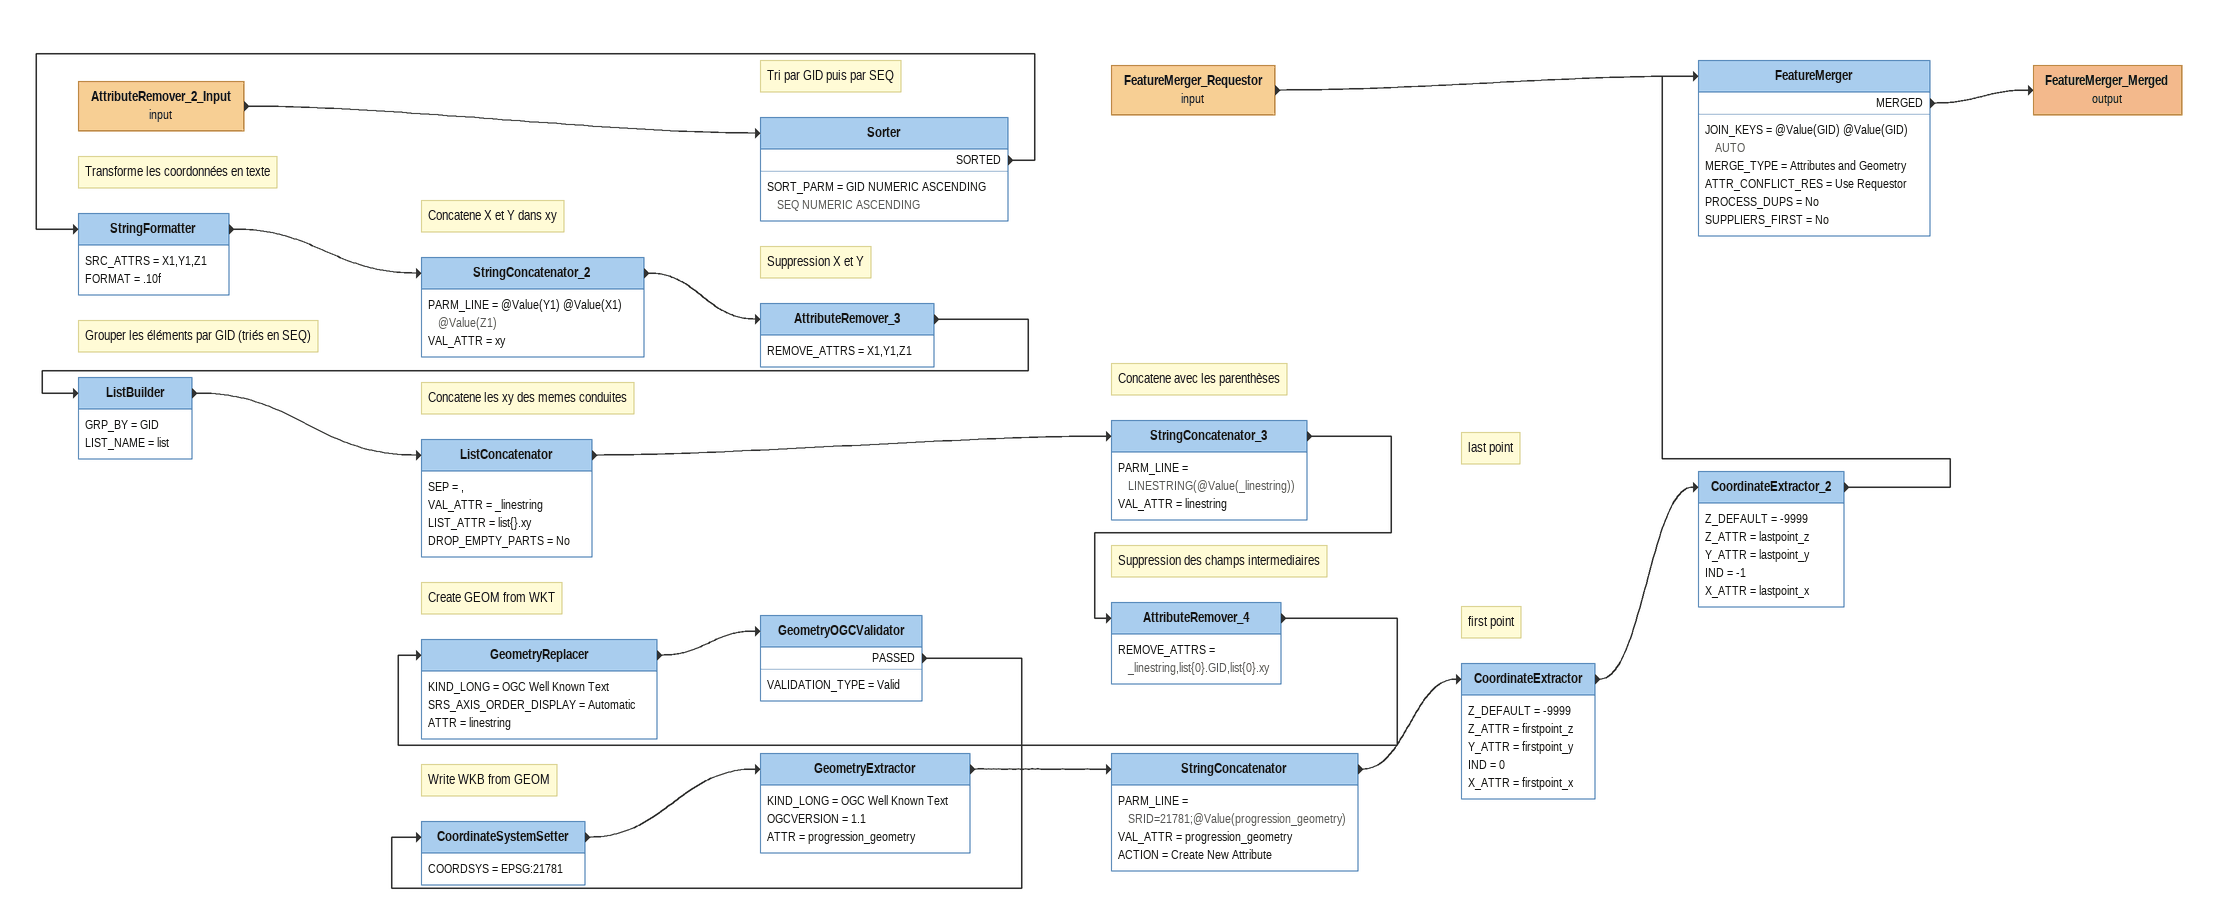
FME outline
AttributeRemover_2_Input (input)
    -> Sorter
Note: Tri par GID puis par SEQ
Sorter
    SORT_PARM = GID NUMERIC ASCENDING SEQ NUMERIC ASCENDING
    SORTED -> StringFormatter
Note: Transforme les coordonnées en texte
StringFormatter
    SRC_ATTRS = X1,Y1,Z1
    FORMAT = .10f
    -> StringConcatenator_2
Note: Concatene X et Y dans xy
StringConcatenator_2
    PARM_LINE = @Value(Y1) @Value(X1) @Value(Z1)
    VAL_ATTR = xy
    -> AttributeRemover_3
Note: Suppression X et Y
AttributeRemover_3
    REMOVE_ATTRS = X1,Y1,Z1
    -> ListBuilder
Note: Grouper les éléments par GID (triés en SEQ)
ListBuilder
    GRP_BY = GID
    LIST_NAME = list
    -> ListConcatenator
Note: Concatene les xy des memes conduites
ListConcatenator
    SEP = ,
    VAL_ATTR = _linestring
    LIST_ATTR = list{}.xy
    DROP_EMPTY_PARTS = No
    -> StringConcatenator_3
Note: Concatene avec les parenthèses
StringConcatenator_3
    PARM_LINE = LINESTRING(@Value(_linestring))
    VAL_ATTR = linestring
    -> AttributeRemover_4
Note: Suppression des champs intermediaires
AttributeRemover_4
    REMOVE_ATTRS = _linestring,list{0}.GID,list{0}.xy
    -> GeometryReplacer
Note: Create GEOM from WKT
GeometryReplacer
    KIND_LONG = OGC Well Known Text
    SRS_AXIS_ORDER_DISPLAY = Automatic
    ATTR = linestring
    -> GeometryOGCValidator
GeometryOGCValidator
    VALIDATION_TYPE = Valid
    PASSED -> CoordinateSystemSetter
Note: Write WKB from GEOM
CoordinateSystemSetter
    COORDSYS = EPSG:21781
    -> GeometryExtractor
GeometryExtractor
    KIND_LONG = OGC Well Known Text
    OGCVERSION = 1.1
    ATTR = progression_geometry
    -> StringConcatenator
StringConcatenator
    PARM_LINE = SRID=21781;@Value(progression_geometry)
    VAL_ATTR = progression_geometry
    ACTION = Create New Attribute
    -> CoordinateExtractor
Note: first point
CoordinateExtractor
    Z_DEFAULT = -9999
    Z_ATTR = firstpoint_z
    Y_ATTR = firstpoint_y
    IND = 0
    X_ATTR = firstpoint_x
    -> CoordinateExtractor_2
Note: last point
CoordinateExtractor_2
    Z_DEFAULT = -9999
    Z_ATTR = lastpoint_z
    Y_ATTR = lastpoint_y
    IND = -1
    X_ATTR = lastpoint_x
    -> FeatureMerger
FeatureMerger_Requestor (input)
    -> FeatureMerger
FeatureMerger
    JOIN_KEYS = @Value(GID) @Value(GID) AUTO
    MERGE_TYPE = Attributes and Geometry
    ATTR_CONFLICT_RES = Use Requestor
    PROCESS_DUPS = No
    SUPPLIERS_FIRST = No
    MERGED -> FeatureMerger_Merged (output)
FeatureMerger_Merged (output)
